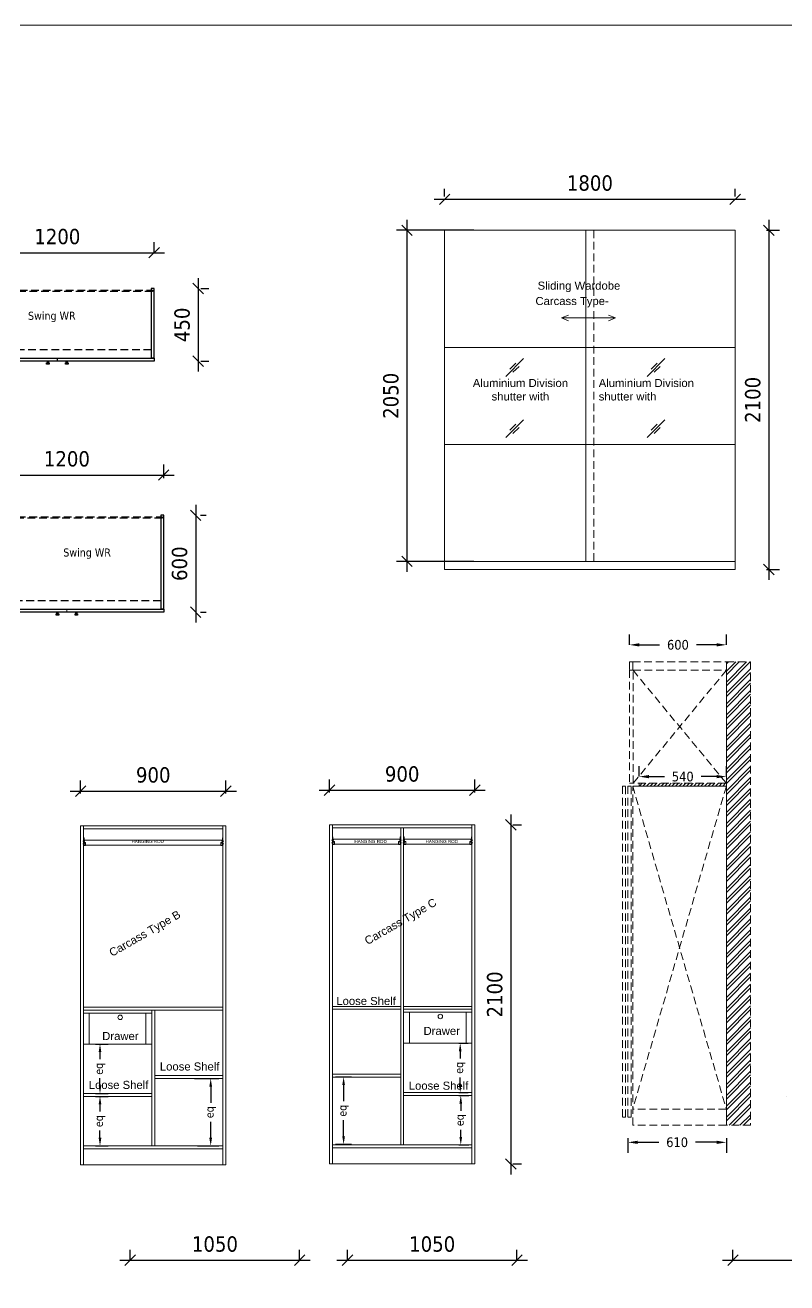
# Model space of a CAD drawing. Header units: millimetres. Extents: x 4065046 to 4134868, y -1476535 to -1460275.
# Drawn here: x 4093184 to 4097904, y -1468063 to -1460275 of the extents above; entities that cross this region are included whole.
import ezdxf

# ---------------------------------------------------------------- set-up
doc = ezdxf.new("R2010")
doc.units = ezdxf.units.MM
doc.header["$LTSCALE"] = 15
doc.header["$PDMODE"] = 35
doc.linetypes.add('HIDDEN', pattern=[9.525, 6.35, -3.175])
doc.linetypes.add('HIDDENX2', pattern=[19.05, 12.7, -6.35])
for name, color, linetype, lineweight in [('base line', 7, 'Continuous', 30), ('LS_DR_Elevation', 7, 'Continuous', 35), ('LS_DR_Elivation', 7, 'Continuous', 35), ('Text', 7, 'Continuous', 5)]:
    doc.layers.add(name, color=color, linetype=linetype, lineweight=lineweight)
doc.layers.add('Hanging Rod', color=5, linetype='Continuous')
doc.layers.add('LS_DR_TEXT', color=7, linetype='Continuous')
doc.styles.add('ARIAL', font='arial.ttf', dxfattribs={"height": 50})
doc.styles.add('ROMANS', font='tahoma.ttf')
doc.styles.get("Standard").update_dxf_attribs({"font": 'arial.ttf'})
doc.dimstyles.new('MD50', dxfattribs={"dimscale": 50, "dimtxt": 1.9, "dimasz": 1.3, "dimexe": 1.3, "dimexo": 2.38, "dimgap": 1, "dimtad": 1, "dimdec": 0, "dimzin": 3, "dimdsep": 46, "dimtxsty": 'ROMANS', "dimblk": 'OBLIQUE', "dimcen": -1.9, "dimdle": 1.3, "dimclrd": 150, "dimclre": 150, "dimclrt": 256, "dimadec": 0, "dimazin": 0, "dimtfac": 1, "dimtdec": 0, "dimtix": 1, "dimtmove": 2, "dimatfit": 3, "dimfxl": 1, "dimtolj": 1, "dimtzin": 3, "dimarcsym": 0})

# ---------------------------------------------------------------- blocks, each defined once
blk = doc.blocks.new('*D200')
at = {"color": 8, "ltscale": 0.25, "transparency": 16777216}
for p, q in [((4095206.1, -1466788.8), (4095107.8, -1466788.8)), ((4095206.1, -1467205.8), (4095107.8, -1467205.8))]:
    blk.add_line(p, q, dxfattribs=at)
at = {"color": 152, "ltscale": 0.25, "transparency": 16777216}
for p, q in [((4095157.8, -1466838.8), (4095157.8, -1466938.4)), ((4095157.8, -1467155.8), (4095157.8, -1467056.1))]:
    blk.add_line(p, q, dxfattribs=at)
for points in [[(4095149.4, -1466838.8), (4095166.1, -1466838.8), (4095157.8, -1466788.8)], [(4095149.4, -1467155.8), (4095166.1, -1467155.8), (4095157.8, -1467205.8)]]:
    blk.add_solid(points, dxfattribs=at)
at = {"layer": 'Defpoints', "color": 0, "ltscale": 0.25, "transparency": 16777216}
for p in [(4095231.1, -1466788.8), (4095157.8, -1467205.8), (4095231.1, -1467205.8)]:
    blk.add_point(p, dxfattribs=at)
at = {"lineweight": 20, "ltscale": 0.25, "transparency": 16777216, "insert": (4095157.8, -1466997.3), "char_height": 50, "attachment_point": 5, "rotation": 90, "style": 'ROMANS'}
blk.add_mtext('\\A1;eq', dxfattribs=at)
blk = doc.blocks.new('*D201')
at = {"color": 8, "ltscale": 0.25, "transparency": 16777216}
for p, q in [((4095870.7, -1466578.5), (4095930.2, -1466578.5)), ((4095870.7, -1466884.7), (4095930.2, -1466884.7))]:
    blk.add_line(p, q, dxfattribs=at)
at = {"color": 152, "ltscale": 0.25, "transparency": 16777216}
for p, q in [((4095880.2, -1466628.5), (4095880.2, -1466672.8)), ((4095880.2, -1466834.7), (4095880.2, -1466790.5))]:
    blk.add_line(p, q, dxfattribs=at)
for points in [[(4095871.9, -1466628.5), (4095888.5, -1466628.5), (4095880.2, -1466578.5)], [(4095871.9, -1466834.7), (4095888.5, -1466834.7), (4095880.2, -1466884.7)]]:
    blk.add_solid(points, dxfattribs=at)
at = {"layer": 'Defpoints', "color": 0, "ltscale": 0.25, "transparency": 16777216}
for p in [(4095845.7, -1466578.5), (4095845.7, -1466884.7), (4095880.2, -1466884.7)]:
    blk.add_point(p, dxfattribs=at)
at = {"lineweight": 20, "ltscale": 0.25, "transparency": 16777216, "insert": (4095880.2, -1466731.6), "char_height": 50, "attachment_point": 5, "rotation": 90, "style": 'ROMANS'}
blk.add_mtext('\\A1;eq', dxfattribs=at)
blk = doc.blocks.new('*D202')
at = {"color": 8, "ltscale": 0.25, "transparency": 16777216}
for p, q in [((4095870.7, -1466902.7), (4095933.7, -1466902.7)), ((4095870.7, -1467209.1), (4095933.7, -1467209.1))]:
    blk.add_line(p, q, dxfattribs=at)
at = {"color": 152, "ltscale": 0.25, "transparency": 16777216}
for p, q in [((4095883.7, -1466952.7), (4095883.7, -1466997.1)), ((4095883.7, -1467159.1), (4095883.7, -1467114.7))]:
    blk.add_line(p, q, dxfattribs=at)
for points in [[(4095875.4, -1466952.7), (4095892, -1466952.7), (4095883.7, -1466902.7)], [(4095875.4, -1467159.1), (4095892, -1467159.1), (4095883.7, -1467209.1)]]:
    blk.add_solid(points, dxfattribs=at)
at = {"layer": 'Defpoints', "color": 0, "ltscale": 0.25, "transparency": 16777216}
for p in [(4095845.7, -1466902.7), (4095845.7, -1467209.1), (4095883.7, -1467209.1)]:
    blk.add_point(p, dxfattribs=at)
at = {"lineweight": 20, "ltscale": 0.25, "transparency": 16777216, "insert": (4095883.7, -1467055.9), "char_height": 50, "attachment_point": 5, "rotation": 90, "style": 'ROMANS'}
blk.add_mtext('\\A1;eq', dxfattribs=at)
blk = doc.blocks.new('_Oblique')
at = {"color": 0, "linetype": 'ByBlock', "lineweight": -2}
blk.add_line((-0.5, -0.5), (0.5, 0.5), dxfattribs=at)
blk = doc.blocks.new('*D242')
at = {"color": 150, "lineweight": -2, "ltscale": 0.25, "transparency": 16777216}
for p, q in [((4093835.4, -1467926), (4093835.4, -1467857.9)), ((4094885.4, -1467926), (4094885.4, -1467857.9)), ((4093770.4, -1467922.9), (4094950.4, -1467922.9))]:
    blk.add_line(p, q, dxfattribs=at)
at = {"layer": 'Defpoints', "color": 0, "ltscale": 0.25, "transparency": 16777216}
for p in [(4094885.4, -1467922.9), (4093835.4, -1468045), (4094885.4, -1468045)]:
    blk.add_point(p, dxfattribs=at)
at = {"color": 150, "lineweight": -2, "ltscale": 0.25, "transparency": 16777216, "xscale": 65, "yscale": 65, "zscale": 65, "rotation": 180}
blk.add_blockref('_Oblique', (4093835.4, -1467922.9), dxfattribs=at)
at = {"color": 150, "lineweight": -2, "ltscale": 0.25, "transparency": 16777216, "xscale": 65, "yscale": 65, "zscale": 65}
blk.add_blockref('_Oblique', (4094885.4, -1467922.9), dxfattribs=at)
at = {"lineweight": 20, "ltscale": 0.25, "transparency": 16777216, "insert": (4094360.4, -1467823.5), "char_height": 95, "attachment_point": 5, "style": 'ROMANS'}
blk.add_mtext('\\A1;1050', dxfattribs=at)
blk = doc.blocks.new('*D243')
at = {"color": 150, "lineweight": -2, "ltscale": 0.25, "transparency": 16777216}
for p, q in [((4097569.9, -1467926), (4097569.9, -1467857.9)), ((4098619.9, -1467926), (4098619.9, -1467857.9)), ((4097504.9, -1467922.9), (4098684.9, -1467922.9))]:
    blk.add_line(p, q, dxfattribs=at)
at = {"layer": 'Defpoints', "color": 0, "ltscale": 0.25, "transparency": 16777216}
for p in [(4098619.9, -1467922.9), (4097569.9, -1468045), (4098619.9, -1468045)]:
    blk.add_point(p, dxfattribs=at)
at = {"color": 150, "lineweight": -2, "ltscale": 0.25, "transparency": 16777216, "xscale": 65, "yscale": 65, "zscale": 65, "rotation": 180}
blk.add_blockref('_Oblique', (4097569.9, -1467922.9), dxfattribs=at)
at = {"color": 150, "lineweight": -2, "ltscale": 0.25, "transparency": 16777216, "xscale": 65, "yscale": 65, "zscale": 65}
blk.add_blockref('_Oblique', (4098619.9, -1467922.9), dxfattribs=at)
at = {"lineweight": 20, "ltscale": 0.25, "transparency": 16777216, "insert": (4098094.9, -1467823.5), "char_height": 95, "attachment_point": 5, "style": 'ROMANS'}
blk.add_mtext('\\A1;1050', dxfattribs=at)
blk = doc.blocks.new('*D245')
at = {"color": 150, "lineweight": -2, "ltscale": 0.25, "transparency": 16777216}
for p, q in [((4095181.6, -1467926), (4095181.6, -1467857.9)), ((4096231.6, -1467926), (4096231.6, -1467857.9)), ((4095116.6, -1467922.9), (4096296.6, -1467922.9))]:
    blk.add_line(p, q, dxfattribs=at)
at = {"layer": 'Defpoints', "color": 0, "ltscale": 0.25, "transparency": 16777216}
for p in [(4096231.6, -1467922.9), (4095181.6, -1468045), (4096231.6, -1468045)]:
    blk.add_point(p, dxfattribs=at)
at = {"color": 150, "lineweight": -2, "ltscale": 0.25, "transparency": 16777216, "xscale": 65, "yscale": 65, "zscale": 65, "rotation": 180}
blk.add_blockref('_Oblique', (4095181.6, -1467922.9), dxfattribs=at)
at = {"color": 150, "lineweight": -2, "ltscale": 0.25, "transparency": 16777216, "xscale": 65, "yscale": 65, "zscale": 65}
blk.add_blockref('_Oblique', (4096231.6, -1467922.9), dxfattribs=at)
at = {"lineweight": 20, "ltscale": 0.25, "transparency": 16777216, "insert": (4095706.6, -1467823.5), "char_height": 95, "attachment_point": 5, "style": 'ROMANS'}
blk.add_mtext('\\A1;1050', dxfattribs=at)
blk = doc.blocks.new('*D247')
at = {"color": 150, "lineweight": -2, "ltscale": 0.25, "transparency": 16777216}
for p, q in [((4095005.6, -1465012), (4096035.6, -1465012)), ((4095070.6, -1465027.5), (4095070.6, -1464947)), ((4095970.6, -1465027.5), (4095970.6, -1464947))]:
    blk.add_line(p, q, dxfattribs=at)
at = {"layer": 'Defpoints', "color": 0, "ltscale": 0.25, "transparency": 16777216}
for p in [(4095970.6, -1465012), (4095070.6, -1465146.5), (4095970.6, -1465146.5)]:
    blk.add_point(p, dxfattribs=at)
at = {"color": 150, "lineweight": -2, "ltscale": 0.25, "transparency": 16777216, "xscale": 65, "yscale": 65, "zscale": 65, "rotation": 180}
blk.add_blockref('_Oblique', (4095070.6, -1465012), dxfattribs=at)
at = {"color": 150, "lineweight": -2, "ltscale": 0.25, "transparency": 16777216, "xscale": 65, "yscale": 65, "zscale": 65}
blk.add_blockref('_Oblique', (4095970.6, -1465012), dxfattribs=at)
at = {"lineweight": 20, "ltscale": 0.25, "transparency": 16777216, "insert": (4095520.6, -1464912.5), "char_height": 95, "attachment_point": 5, "style": 'ROMANS'}
blk.add_mtext('\\A1;900', dxfattribs=at)
blk = doc.blocks.new('*D250')
at = {"color": 150, "lineweight": -2, "ltscale": 0.25, "transparency": 16777216}
for p, q in [((4096194, -1465162.1), (4096194, -1467392.1)), ((4096205.7, -1465227.1), (4096259, -1465227.1)), ((4096205.7, -1467327.1), (4096259, -1467327.1))]:
    blk.add_line(p, q, dxfattribs=at)
at = {"layer": 'Defpoints', "color": 0, "ltscale": 0.25, "transparency": 16777216}
for p in [(4096086.7, -1465227.1), (4096086.7, -1467327.1), (4096194, -1467327.1)]:
    blk.add_point(p, dxfattribs=at)
at = {"color": 150, "lineweight": -2, "ltscale": 0.25, "transparency": 16777216, "xscale": 65, "yscale": 65, "zscale": 65}
for p, rotation in [((4096194, -1465227.1), 90), ((4096194, -1467327.1), 270)]:
    blk.add_blockref('_Oblique', p, dxfattribs=dict(at, rotation=rotation))
at = {"lineweight": 20, "ltscale": 0.25, "transparency": 16777216, "insert": (4096094.5, -1466277.1), "char_height": 95, "attachment_point": 5, "rotation": 90, "style": 'ROMANS'}
blk.add_mtext('\\A1;2100', dxfattribs=at)
blk = doc.blocks.new('*D227')
at = {"color": 8, "ltscale": 0.25, "transparency": 16777216}
for p, q in [((4093621.1, -1466584.4), (4093698.3, -1466584.4)), ((4093621.1, -1466890.6), (4093698.3, -1466890.6))]:
    blk.add_line(p, q, dxfattribs=at)
at = {"color": 152, "ltscale": 0.25, "transparency": 16777216}
for p, q in [((4093648.3, -1466634.4), (4093648.3, -1466678.7)), ((4093648.3, -1466840.6), (4093648.3, -1466796.4))]:
    blk.add_line(p, q, dxfattribs=at)
for points in [[(4093640, -1466634.4), (4093656.7, -1466634.4), (4093648.3, -1466584.4)], [(4093640, -1466840.6), (4093656.7, -1466840.6), (4093648.3, -1466890.6)]]:
    blk.add_solid(points, dxfattribs=at)
at = {"layer": 'Defpoints', "color": 0, "ltscale": 0.25, "transparency": 16777216}
for p in [(4093596.1, -1466584.4), (4093596.1, -1466890.6), (4093648.3, -1466890.6)]:
    blk.add_point(p, dxfattribs=at)
at = {"lineweight": 20, "ltscale": 0.25, "transparency": 16777216, "insert": (4093648.3, -1466737.5), "char_height": 50, "attachment_point": 5, "rotation": 90, "style": 'ROMANS'}
blk.add_mtext('\\A1;eq', dxfattribs=at)
blk = doc.blocks.new('*D228')
at = {"color": 8, "ltscale": 0.25, "transparency": 16777216}
for p, q in [((4093621.1, -1466908.6), (4093698.3, -1466908.6)), ((4093621.1, -1467215), (4093698.3, -1467215))]:
    blk.add_line(p, q, dxfattribs=at)
at = {"color": 152, "ltscale": 0.25, "transparency": 16777216}
for p, q in [((4093648.3, -1466958.6), (4093648.3, -1467003)), ((4093648.3, -1467165), (4093648.3, -1467120.6))]:
    blk.add_line(p, q, dxfattribs=at)
for points in [[(4093640, -1466958.6), (4093656.7, -1466958.6), (4093648.3, -1466908.6)], [(4093640, -1467165), (4093656.7, -1467165), (4093648.3, -1467215)]]:
    blk.add_solid(points, dxfattribs=at)
at = {"layer": 'Defpoints', "color": 0, "ltscale": 0.25, "transparency": 16777216}
for p in [(4093596.1, -1466908.6), (4093596.1, -1467215), (4093648.3, -1467215)]:
    blk.add_point(p, dxfattribs=at)
at = {"lineweight": 20, "ltscale": 0.25, "transparency": 16777216, "insert": (4093648.3, -1467061.8), "char_height": 50, "attachment_point": 5, "rotation": 90, "style": 'ROMANS'}
blk.add_mtext('\\A1;eq', dxfattribs=at)
blk = doc.blocks.new('*D229')
at = {"color": 8, "ltscale": 0.25, "transparency": 16777216}
for p, q in [((4094234.1, -1466797.9), (4094384.1, -1466797.9)), ((4094252.4, -1467215), (4094384.1, -1467215))]:
    blk.add_line(p, q, dxfattribs=at)
at = {"color": 152, "ltscale": 0.25, "transparency": 16777216}
for p, q in [((4094334.1, -1466847.9), (4094334.1, -1466947.6)), ((4094334.1, -1467165), (4094334.1, -1467065.3))]:
    blk.add_line(p, q, dxfattribs=at)
for points in [[(4094325.7, -1466847.9), (4094342.4, -1466847.9), (4094334.1, -1466797.9)], [(4094325.7, -1467165), (4094342.4, -1467165), (4094334.1, -1467215)]]:
    blk.add_solid(points, dxfattribs=at)
at = {"layer": 'Defpoints', "color": 0, "ltscale": 0.25, "transparency": 16777216}
for p in [(4094059.7, -1466797.9), (4094227.4, -1467215), (4094334.1, -1467215)]:
    blk.add_point(p, dxfattribs=at)
at = {"lineweight": 20, "ltscale": 0.25, "transparency": 16777216, "insert": (4094334.1, -1467006.5), "char_height": 50, "attachment_point": 5, "rotation": 90, "style": 'ROMANS'}
blk.add_mtext('\\A1;eq', dxfattribs=at)
blk = doc.blocks.new('*D230')
at = {"color": 150, "lineweight": -2, "ltscale": 0.25, "transparency": 16777216}
for p, q in [((4093463.2, -1465017.9), (4094493.2, -1465017.9)), ((4093528.2, -1465033.4), (4093528.2, -1464952.9)), ((4094428.2, -1465033.4), (4094428.2, -1464952.9))]:
    blk.add_line(p, q, dxfattribs=at)
at = {"layer": 'Defpoints', "color": 0, "ltscale": 0.25, "transparency": 16777216}
for p in [(4094428.2, -1465017.9), (4093528.2, -1465152.4), (4094428.2, -1465152.4)]:
    blk.add_point(p, dxfattribs=at)
at = {"color": 150, "lineweight": -2, "ltscale": 0.25, "transparency": 16777216, "xscale": 65, "yscale": 65, "zscale": 65, "rotation": 180}
blk.add_blockref('_Oblique', (4093528.2, -1465017.9), dxfattribs=at)
at = {"color": 150, "lineweight": -2, "ltscale": 0.25, "transparency": 16777216, "xscale": 65, "yscale": 65, "zscale": 65}
blk.add_blockref('_Oblique', (4094428.2, -1465017.9), dxfattribs=at)
at = {"lineweight": 20, "ltscale": 0.25, "transparency": 16777216, "insert": (4093978.2, -1464918.4), "char_height": 95, "attachment_point": 5, "style": 'ROMANS'}
blk.add_mtext('\\A1;900', dxfattribs=at)
blk = doc.blocks.new('368')
at = {"linetype": 'ByBlock', "lineweight": -2}
for p, q in [((-203111.1, -230558.5), (-203111.1, -230540.5)), ((-203110.1, -230540.5), (-203110.1, -230558.5))]:
    blk.add_line(p, q, dxfattribs=at)
for points in [[(-203692.6, -229976.5), (-203692.6, -230538.5), (-203710.6, -230538.5), (-203710.6, -229958.5), (-203692.6, -229958.5), (-203692.6, -229968.5)], [(-202528.6, -229976.5), (-202528.6, -230538.5), (-202510.6, -230538.5), (-202510.6, -229958.5), (-202528.6, -229958.5), (-202528.6, -229968.5)], [(-203111.1, -230558.5), (-203710.6, -230558.5), (-203710.6, -230540.5), (-203111.1, -230540.5)], [(-203110.1, -230540.5), (-202510.6, -230540.5), (-202510.6, -230558.5), (-203110.1, -230558.5)]]:
    blk.add_lwpolyline(points)
at = {"color": 0, "linetype": 'HIDDENX2', "ltscale": 0.25}
blk.add_lwpolyline([(-203700.6, -229968.5), (-202520.6, -229968.5), (-202520.6, -229976.5), (-203700.6, -229976.5)], close=True, dxfattribs=at)
blk.add_lwpolyline([(-202528.6, -229976.5), (-202528.6, -230488.5), (-203692.6, -230488.5), (-203692.6, -229976.5)], dxfattribs=at)
for points in [[(-203177.3, -230568.5), (-203161.1, -230568.5), (-203161.1, -230577.6), (-203177.3, -230577.6)], [(-203172.5, -230558.5), (-203165.9, -230558.5), (-203165.9, -230568.5), (-203172.5, -230568.5)], [(-203060.1, -230568.5), (-203043.9, -230568.5), (-203043.9, -230577.6), (-203060.1, -230577.6)], [(-203055.3, -230558.5), (-203048.7, -230558.5), (-203048.7, -230568.5), (-203055.3, -230568.5)]]:
    blk.add_lwpolyline(points, close=True)
blk = doc.blocks.new('348')
at = {"linetype": 'ByBlock', "lineweight": -2}
for p, q in [((-248046.3, -230558.5), (-248046.3, -230540.5)), ((-248045.3, -230540.5), (-248045.3, -230558.5))]:
    blk.add_line(p, q, dxfattribs=at)
for points in [[(-248627.8, -230126.5), (-248627.8, -230538.5), (-248645.8, -230538.5), (-248645.8, -230108.5), (-248627.8, -230108.5), (-248627.8, -230118.5)], [(-247463.8, -230126.5), (-247463.8, -230538.5), (-247445.8, -230538.5), (-247445.8, -230108.5), (-247463.8, -230108.5), (-247463.8, -230118.5)], [(-248046.3, -230558.5), (-248645.8, -230558.5), (-248645.8, -230540.5), (-248046.3, -230540.5)], [(-248045.3, -230540.5), (-247445.8, -230540.5), (-247445.8, -230558.5), (-248045.3, -230558.5)]]:
    blk.add_lwpolyline(points)
at = {"color": 0, "linetype": 'HIDDENX2', "ltscale": 0.25}
blk.add_lwpolyline([(-248635.8, -230118.5), (-247455.8, -230118.5), (-247455.8, -230126.5), (-248635.8, -230126.5)], close=True, dxfattribs=at)
blk.add_lwpolyline([(-247463.8, -230126.5), (-247463.8, -230488.5), (-248627.8, -230488.5), (-248627.8, -230126.5)], dxfattribs=at)
for points in [[(-248112.5, -230568.5), (-248096.3, -230568.5), (-248096.3, -230577.6), (-248112.5, -230577.6)], [(-248107.7, -230558.5), (-248101.1, -230558.5), (-248101.1, -230568.5), (-248107.7, -230568.5)], [(-247995.3, -230568.5), (-247979.1, -230568.5), (-247979.1, -230577.6), (-247995.3, -230577.6)], [(-247990.5, -230558.5), (-247983.9, -230558.5), (-247983.9, -230568.5), (-247990.5, -230568.5)]]:
    blk.add_lwpolyline(points, close=True)
blk = doc.blocks.new('*D262')
at = {"color": 150, "lineweight": -2, "ltscale": 0.25, "transparency": 16777216}
for p, q in [((4094257, -1461840.4), (4094257, -1462420.4)), ((4094272.3, -1461905.4), (4094322, -1461905.4)), ((4094272.3, -1462355.4), (4094322, -1462355.4))]:
    blk.add_line(p, q, dxfattribs=at)
at = {"layer": 'Defpoints', "color": 0, "ltscale": 0.25, "transparency": 16777216}
for p in [(4094153.3, -1461905.4), (4094153.3, -1462355.4), (4094257, -1462355.4)]:
    blk.add_point(p, dxfattribs=at)
at = {"color": 150, "lineweight": -2, "ltscale": 0.25, "transparency": 16777216, "xscale": 65, "yscale": 65, "zscale": 65}
for p, rotation in [((4094257, -1461905.4), 90), ((4094257, -1462355.4), 270)]:
    blk.add_blockref('_Oblique', p, dxfattribs=dict(at, rotation=rotation))
at = {"lineweight": 20, "ltscale": 0.25, "transparency": 16777216, "insert": (4094157.5, -1462130.4), "char_height": 95, "attachment_point": 5, "rotation": 90, "style": 'ROMANS'}
blk.add_mtext('\\A1;450', dxfattribs=at)
blk = doc.blocks.new('*D271')
at = {"color": 150, "lineweight": -2, "ltscale": 0.25, "transparency": 16777216}
for p, q in [((4092783.9, -1461683.3), (4092783.9, -1461618.9)), ((4093983.9, -1461683.3), (4093983.9, -1461618.9)), ((4092718.9, -1461683.9), (4094048.9, -1461683.9))]:
    blk.add_line(p, q, dxfattribs=at)
at = {"layer": 'Defpoints', "color": 0, "ltscale": 0.25, "transparency": 16777216}
for p in [(4093983.9, -1461683.9), (4092783.9, -1461802.3), (4093983.9, -1461802.3)]:
    blk.add_point(p, dxfattribs=at)
at = {"color": 150, "lineweight": -2, "ltscale": 0.25, "transparency": 16777216, "xscale": 65, "yscale": 65, "zscale": 65, "rotation": 180}
blk.add_blockref('_Oblique', (4092783.9, -1461683.9), dxfattribs=at)
at = {"color": 150, "lineweight": -2, "ltscale": 0.25, "transparency": 16777216, "xscale": 65, "yscale": 65, "zscale": 65}
blk.add_blockref('_Oblique', (4093983.9, -1461683.9), dxfattribs=at)
at = {"lineweight": 20, "ltscale": 0.25, "transparency": 16777216, "insert": (4093383.9, -1461584.4), "char_height": 95, "attachment_point": 5, "style": 'ROMANS'}
blk.add_mtext('\\A1;1200', dxfattribs=at)
blk = doc.blocks.new('*D273')
at = {"color": 150, "lineweight": -2, "ltscale": 0.25, "transparency": 16777216}
for p, q in [((4094241.1, -1463244.6), (4094241.1, -1463974.6)), ((4094271.8, -1463309.6), (4094306.1, -1463309.6)), ((4094271.8, -1463909.6), (4094306.1, -1463909.6))]:
    blk.add_line(p, q, dxfattribs=at)
at = {"layer": 'Defpoints', "color": 0, "ltscale": 0.25, "transparency": 16777216}
for p in [(4094152.8, -1463309.6), (4094152.8, -1463909.6), (4094241.1, -1463909.6)]:
    blk.add_point(p, dxfattribs=at)
at = {"color": 150, "lineweight": -2, "ltscale": 0.25, "transparency": 16777216, "xscale": 65, "yscale": 65, "zscale": 65}
for p, rotation in [((4094241.1, -1463309.6), 90), ((4094241.1, -1463909.6), 270)]:
    blk.add_blockref('_Oblique', p, dxfattribs=dict(at, rotation=rotation))
at = {"lineweight": 20, "ltscale": 0.25, "transparency": 16777216, "insert": (4094141.6, -1463609.6), "char_height": 95, "attachment_point": 5, "rotation": 90, "style": 'ROMANS'}
blk.add_mtext('\\A1;600', dxfattribs=at)
blk = doc.blocks.new('*D281')
at = {"color": 150, "lineweight": -2, "ltscale": 0.25, "transparency": 16777216}
for p, q in [((4092778.2, -1463060.5), (4094108.2, -1463060.5)), ((4092843.2, -1463079.7), (4092843.2, -1462995.5)), ((4094043.2, -1463079.7), (4094043.2, -1462995.5))]:
    blk.add_line(p, q, dxfattribs=at)
at = {"layer": 'Defpoints', "color": 0, "ltscale": 0.25, "transparency": 16777216}
for p in [(4094043.2, -1463060.5), (4092843.2, -1463198.7), (4094043.2, -1463198.7)]:
    blk.add_point(p, dxfattribs=at)
at = {"color": 150, "lineweight": -2, "ltscale": 0.25, "transparency": 16777216, "xscale": 65, "yscale": 65, "zscale": 65, "rotation": 180}
blk.add_blockref('_Oblique', (4092843.2, -1463060.5), dxfattribs=at)
at = {"color": 150, "lineweight": -2, "ltscale": 0.25, "transparency": 16777216, "xscale": 65, "yscale": 65, "zscale": 65}
blk.add_blockref('_Oblique', (4094043.2, -1463060.5), dxfattribs=at)
at = {"lineweight": 20, "ltscale": 0.25, "transparency": 16777216, "insert": (4093443.2, -1462961), "char_height": 95, "attachment_point": 5, "style": 'ROMANS'}
blk.add_mtext('\\A1;1200', dxfattribs=at)
blk = doc.blocks.new('*D311')
at = {"color": 150, "lineweight": -2, "ltscale": 0.25, "transparency": 16777216}
for p, q in [((4095718.7, -1461352.8), (4097648.7, -1461352.8)), ((4095783.7, -1461335.6), (4095783.7, -1461287.8)), ((4097583.7, -1461335.6), (4097583.7, -1461287.8))]:
    blk.add_line(p, q, dxfattribs=at)
at = {"layer": 'Defpoints', "color": 0, "ltscale": 0.25, "transparency": 16777216}
for p in [(4097583.7, -1461352.8), (4095783.7, -1461454.6), (4097583.7, -1461454.6)]:
    blk.add_point(p, dxfattribs=at)
at = {"color": 150, "lineweight": -2, "ltscale": 0.25, "transparency": 16777216, "xscale": 65, "yscale": 65, "zscale": 65, "rotation": 180}
blk.add_blockref('_Oblique', (4095783.7, -1461352.8), dxfattribs=at)
at = {"color": 150, "lineweight": -2, "ltscale": 0.25, "transparency": 16777216, "xscale": 65, "yscale": 65, "zscale": 65}
blk.add_blockref('_Oblique', (4097583.7, -1461352.8), dxfattribs=at)
at = {"lineweight": 20, "ltscale": 0.25, "transparency": 16777216, "insert": (4096683.7, -1461253.1), "char_height": 95, "attachment_point": 5, "style": 'ROMANS'}
blk.add_mtext('\\A1;1800', dxfattribs=at)
blk = doc.blocks.new('*D312')
at = {"color": 150, "lineweight": -2, "ltscale": 0.25, "transparency": 16777216}
for p, q in [((4097792.8, -1461480.1), (4097792.8, -1463710.1)), ((4097777.1, -1461545.1), (4097857.8, -1461545.1)), ((4097777.1, -1463645.1), (4097857.8, -1463645.1))]:
    blk.add_line(p, q, dxfattribs=at)
at = {"layer": 'Defpoints', "color": 0, "ltscale": 0.25, "transparency": 16777216}
for p in [(4097658.1, -1461545.1), (4097658.1, -1463645.1), (4097792.8, -1463645.1)]:
    blk.add_point(p, dxfattribs=at)
at = {"color": 150, "lineweight": -2, "ltscale": 0.25, "transparency": 16777216, "xscale": 65, "yscale": 65, "zscale": 65}
for p, rotation in [((4097792.8, -1461545.1), 90), ((4097792.8, -1463645.1), 270)]:
    blk.add_blockref('_Oblique', p, dxfattribs=dict(at, rotation=rotation))
at = {"lineweight": 20, "ltscale": 0.25, "transparency": 16777216, "insert": (4097693.3, -1462595.1), "char_height": 95, "attachment_point": 5, "rotation": 90, "style": 'ROMANS'}
blk.add_mtext('\\A1;2100', dxfattribs=at)
blk = doc.blocks.new('*D315')
at = {"color": 150, "lineweight": -2, "ltscale": 0.25, "transparency": 16777216}
for p, q in [((4095550.4, -1461480.1), (4095550.4, -1463660.1)), ((4095963.6, -1461545.1), (4095485.4, -1461545.1)), ((4095963.6, -1463595.1), (4095485.4, -1463595.1))]:
    blk.add_line(p, q, dxfattribs=at)
at = {"layer": 'Defpoints', "color": 0, "ltscale": 0.25, "transparency": 16777216}
for p in [(4096082.6, -1461545.1), (4095550.4, -1463595.1), (4096082.6, -1463595.1)]:
    blk.add_point(p, dxfattribs=at)
at = {"color": 150, "lineweight": -2, "ltscale": 0.25, "transparency": 16777216, "xscale": 65, "yscale": 65, "zscale": 65}
for p, rotation in [((4095550.4, -1461545.1), 90), ((4095550.4, -1463595.1), 270)]:
    blk.add_blockref('_Oblique', p, dxfattribs=dict(at, rotation=rotation))
at = {"lineweight": 20, "ltscale": 0.25, "transparency": 16777216, "insert": (4095450.9, -1462570.1), "char_height": 95, "attachment_point": 5, "rotation": 90, "style": 'ROMANS'}
blk.add_mtext('\\A1;2050', dxfattribs=at)
blk = doc.blocks.new('*D304')
at = {"color": 8, "ltscale": 0.25, "transparency": 16777216}
for p, q in [((4096919.2, -1467167.9), (4096919.2, -1467257.9)), ((4097529.2, -1467167.9), (4097529.2, -1467257.9))]:
    blk.add_line(p, q, dxfattribs=at)
at = {"color": 152, "ltscale": 0.25, "transparency": 16777216}
for p, q in [((4096979.2, -1467192.9), (4097110, -1467192.9)), ((4097469.2, -1467192.9), (4097338.4, -1467192.9))]:
    blk.add_line(p, q, dxfattribs=at)
at = {"color": 152, "linetype": 'ByBlock', "ltscale": 0.25, "transparency": 16777216}
for points in [[(4096979.2, -1467182.9), (4096979.2, -1467202.9), (4096919.2, -1467192.9)], [(4097469.2, -1467182.9), (4097469.2, -1467202.9), (4097529.2, -1467192.9)]]:
    blk.add_solid(points, dxfattribs=at)
at = {"layer": 'Defpoints', "color": 0, "linetype": 'ByBlock', "ltscale": 0.25, "transparency": 16777216}
for p in [(4096919.2, -1467037.6), (4097529.2, -1466987.6), (4097529.2, -1467192.9)]:
    blk.add_point(p, dxfattribs=at)
at = {"linetype": 'ByBlock', "lineweight": 20, "ltscale": 0.25, "transparency": 16777216, "insert": (4097224.2, -1467192.9), "char_height": 60, "attachment_point": 5, "style": 'ROMANS'}
blk.add_mtext('\\A1;610', dxfattribs=at)
blk = doc.blocks.new('*D305')
at = {"color": 8, "ltscale": 0.25, "transparency": 16777216}
for p, q in [((4096929.2, -1464112.2), (4096929.2, -1464047.2)), ((4097529.2, -1464112.2), (4097529.2, -1464047.2))]:
    blk.add_line(p, q, dxfattribs=at)
at = {"color": 152, "ltscale": 0.25, "transparency": 16777216}
for p, q in [((4096989.2, -1464112.2), (4097115, -1464112.2)), ((4097469.2, -1464112.2), (4097343.4, -1464112.2))]:
    blk.add_line(p, q, dxfattribs=at)
at = {"color": 152, "linetype": 'ByBlock', "ltscale": 0.25, "transparency": 16777216}
for points in [[(4096989.2, -1464102.2), (4096989.2, -1464122.2), (4096929.2, -1464112.2)], [(4097469.2, -1464102.2), (4097469.2, -1464122.2), (4097529.2, -1464112.2)]]:
    blk.add_solid(points, dxfattribs=at)
at = {"layer": 'Defpoints', "color": 0, "linetype": 'ByBlock', "ltscale": 0.25, "transparency": 16777216}
for p in [(4097529.2, -1464112.2), (4096929.2, -1464217.6), (4097529.2, -1464217.6)]:
    blk.add_point(p, dxfattribs=at)
at = {"linetype": 'ByBlock', "lineweight": 20, "ltscale": 0.25, "transparency": 16777216, "insert": (4097229.2, -1464112.2), "char_height": 60, "attachment_point": 5, "style": 'ROMANS'}
blk.add_mtext('\\A1;600', dxfattribs=at)
blk = doc.blocks.new('*D308')
at = {"color": 8, "ltscale": 0.25, "transparency": 16777216}
for p, q in [((4096989.2, -1464928.2), (4096989.2, -1464863.2)), ((4097529.2, -1464928.2), (4097529.2, -1464863.2))]:
    blk.add_line(p, q, dxfattribs=at)
at = {"color": 152, "ltscale": 0.25, "transparency": 16777216}
for p, q in [((4097049.2, -1464928.2), (4097145.8, -1464928.2)), ((4097469.2, -1464928.2), (4097372.6, -1464928.2))]:
    blk.add_line(p, q, dxfattribs=at)
at = {"color": 152, "linetype": 'ByBlock', "ltscale": 0.25, "transparency": 16777216}
for points in [[(4097049.2, -1464918.2), (4097049.2, -1464938.2), (4096989.2, -1464928.2)], [(4097469.2, -1464918.2), (4097469.2, -1464938.2), (4097529.2, -1464928.2)]]:
    blk.add_solid(points, dxfattribs=at)
at = {"layer": 'Defpoints', "color": 0, "linetype": 'ByBlock', "ltscale": 0.25, "transparency": 16777216}
for p in [(4096989.2, -1464928.2), (4096989.2, -1464987.6), (4097529.2, -1464987.6)]:
    blk.add_point(p, dxfattribs=at)
at = {"linetype": 'ByBlock', "lineweight": 20, "ltscale": 0.25, "transparency": 16777216, "insert": (4097259.2, -1464928.2), "char_height": 60, "attachment_point": 5, "style": 'ROMANS'}
blk.add_mtext('\\A1;540', dxfattribs=at)

msp = doc.modelspace()

# ---------------------------------------------------------------- hatches: boundary and pattern name
at = {"linetype": 'HIDDENX2', "lineweight": 20, "ltscale": 0.25}
h = msp.add_hatch(dxfattribs=at)
h.set_pattern_fill('ANSI32', color=251, scale=5)
h.set_pattern_definition([(45, (368532.15, -1233181.72), (-33.67596045, 33.67596045), []), (45, (368554.6, -1233181.72), (-33.67596045, 33.67596045), [])])
h.paths.add_polyline_path([(4097679.2, -1464217.6), (4097529.2, -1464217.6), (4097529.2, -1467087.6), (4097679.2, -1467087.6)])
h = msp.add_hatch(dxfattribs=at)
h.set_pattern_fill('ANSI31', color=251, scale=5)
h.set_pattern_definition([(45, (348589.52, -1233181.72), (-11.22532015, 11.22532015), [])])
h.paths.add_polyline_path([(4097529.2, -1464969.6), (4096989.2, -1464969.6), (4096989.2, -1464987.6), (4097529.2, -1464987.6)])

# ---------------------------------------------------------------- linework, layer by layer
at = {"color": 0, "lineweight": 20, "ltscale": 0.25}
for p, q in [((4095783.7, -1461545.1), (4096708.7, -1461545.1)), ((4095783.7, -1463595.1), (4095783.7, -1461545.1)), ((4096506.9, -1462087.6), (4096551.7, -1462069.8)), ((4096506.9, -1462087.6), (4096842.9, -1462087.6)), ((4096506.9, -1462087.6), (4096551.7, -1462105.4)), ((4096842.9, -1462087.6), (4096798.1, -1462069.8)), ((4096842.9, -1462087.6), (4096798.1, -1462105.4)), ((4095783.7, -1462269.9), (4096708.7, -1462269.9)), ((4096708.7, -1462269.9), (4097583.7, -1462269.9)), ((4095783.7, -1462870.5), (4096708.7, -1462870.5)), ((4096708.7, -1462870.5), (4097583.7, -1462870.5)), ((4096708.7, -1463595.1), (4095783.7, -1463595.1))]:
    msp.add_line(p, q, dxfattribs=at)
at = {"color": 0, "linetype": 'HIDDENX2', "lineweight": 20, "ltscale": 0.25}
msp.add_line((4096708.7, -1461545.1), (4096708.7, -1463595.1), dxfattribs=at)
at = {"color": 5, "lineweight": 20, "ltscale": 0.25}
for p, q in [((4096272.7, -1462339.9), (4096162.6, -1462450.3)), ((4096224.7, -1462367.9), (4096188.4, -1462405.6)), ((4097147.7, -1462339.9), (4097037.6, -1462450.3)), ((4097099.7, -1462367.9), (4097063.4, -1462405.6)), ((4096244.8, -1462388), (4096207.2, -1462424.4)), ((4097119.8, -1462388), (4097082.2, -1462424.4)), ((4096272.7, -1462717.9), (4096162.6, -1462828.3)), ((4096224.7, -1462745.9), (4096188.4, -1462783.6)), ((4097147.7, -1462717.9), (4097037.6, -1462828.3)), ((4097099.7, -1462745.9), (4097063.4, -1462783.6)), ((4096244.8, -1462766), (4096207.2, -1462802.4)), ((4097119.8, -1462766), (4097082.2, -1462802.4))]:
    msp.add_line(p, q, dxfattribs=at)
at = {"color": 251, "linetype": 'HIDDENX2', "lineweight": 20, "ltscale": 0.25}
for p, q in [((4096949.2, -1464217.6), (4097529.2, -1464217.6)), ((4097529.2, -1464217.6), (4097529.2, -1467087.6)), ((4097529.2, -1467087.6), (4097529.2, -1464217.6)), ((4097529.2, -1464269.6), (4096951.2, -1464969.6)), ((4096951.2, -1464269.6), (4097529.2, -1464969.6)), ((4097529.2, -1464987.6), (4096949.2, -1466987.6)), ((4096949.2, -1464987.6), (4097529.2, -1466987.6)), ((4097529.2, -1466987.6), (4096949.2, -1466987.6)), ((4097529.2, -1467087.6), (4097529.2, -1466987.6))]:
    msp.add_line(p, q, dxfattribs=at)
at = {"lineweight": 20}
for p, q in [((4093528.2, -1465233), (4093528.2, -1467333)), ((4093528.2, -1465233), (4093528.2, -1467333)), ((4095070.6, -1465227.1), (4095070.6, -1467327.1)), ((4095070.6, -1465227.1), (4095070.6, -1467327.1)), ((4095070.6, -1465227.1), (4095070.6, -1467327.1)), ((4095970.6, -1467327.1), (4095970.6, -1465227.1)), ((4095970.6, -1467327.1), (4095970.6, -1465227.1)), ((4093554.2, -1465327.5), (4093541.1, -1465327.5)), ((4094402.1, -1465327.5), (4094415.2, -1465327.5)), ((4095096.7, -1465321.6), (4095083.5, -1465321.6)), ((4095503.5, -1465321.6), (4095516.7, -1465321.6)), ((4095537.7, -1465321.6), (4095524.5, -1465321.6)), ((4095944.5, -1465321.6), (4095957.7, -1465321.6)), ((4093554.2, -1465343.5), (4093541.1, -1465343.5)), ((4094402.1, -1465343.5), (4094415.2, -1465343.5)), ((4095096.7, -1465337.6), (4095083.5, -1465337.6)), ((4095503.5, -1465337.6), (4095516.7, -1465337.6)), ((4095537.7, -1465337.6), (4095524.5, -1465337.6)), ((4095944.5, -1465337.6), (4095957.7, -1465337.6)), ((4095970.6, -1467327.1), (4095970.6, -1467227.1)), ((4095970.6, -1467327.1), (4095970.6, -1467227.1)), ((4093528.2, -1467333), (4094428.2, -1467333)), ((4095070.6, -1467327.1), (4095970.6, -1467327.1))]:
    msp.add_line(p, q, dxfattribs=at)
at = {"lineweight": 20, "ltscale": 0.25}
msp.add_lwpolyline([(4065045.8, -1460274.6), (4134868, -1460274.6), (4134868, -1476535.2), (4065045.8, -1476535.2)], close=True, dxfattribs=at)
at = {"color": 0, "lineweight": 20, "ltscale": 0.25}
for points in [[(4095783.7, -1461545.1), (4097583.7, -1461545.1), (4097583.7, -1463595.1), (4095783.7, -1463595.1)], [(4095783.7, -1463595.1), (4097583.7, -1463595.1), (4097583.7, -1463645.1), (4095783.7, -1463645.1)]]:
    msp.add_lwpolyline(points, close=True, dxfattribs=at)
at = {"color": 251, "linetype": 'HIDDENX2', "lineweight": 20, "ltscale": 0.25}
for points in [[(4096929.2, -1464269.6), (4096949.2, -1464269.6), (4096949.2, -1464217.6), (4096929.2, -1464217.6)], [(4097529.2, -1464217.6), (4097679.2, -1464217.6), (4097679.2, -1467087.6), (4097529.2, -1467087.6)], [(4096951.2, -1464269.6), (4096929.2, -1464269.6), (4096929.2, -1464969.6), (4096951.2, -1464969.6)], [(4097529.2, -1464969.6), (4096951.2, -1464969.6), (4096951.2, -1464269.6), (4097529.2, -1464269.6)], [(4096905.2, -1464987.6), (4096885.2, -1464987.6), (4096885.2, -1467037.6), (4096905.2, -1467037.6)], [(4096939.2, -1464987.6), (4096919.2, -1464987.6), (4096919.2, -1467037.6), (4096939.2, -1467037.6)], [(4097529.2, -1467087.6), (4096949.2, -1467087.6), (4096949.2, -1464987.6), (4097529.2, -1464987.6)], [(4097529.2, -1464969.6), (4096989.2, -1464969.6), (4096989.2, -1464987.6), (4097529.2, -1464987.6)]]:
    msp.add_lwpolyline(points, close=True, dxfattribs=at)
at = {"lineweight": 20}
for points in [[(4093546.2, -1465233), (4093528.2, -1465233), (4093528.2, -1467333), (4093546.2, -1467333)], [(4093546.2, -1465233), (4094410.2, -1465233), (4094410.2, -1465251), (4093546.2, -1465251)], [(4094428.2, -1465233), (4094410.2, -1465233), (4094410.2, -1467333), (4094428.2, -1467333)], [(4095088.6, -1465227.1), (4095070.6, -1465227.1), (4095070.6, -1467327.1), (4095088.6, -1467327.1)], [(4095088.6, -1465227.1), (4095952.6, -1465227.1), (4095952.6, -1465245.1), (4095088.6, -1465245.1)], [(4095511.6, -1467209.1), (4095511.6, -1465245.1), (4095529.6, -1465245.1), (4095529.6, -1467209.1)], [(4095952.6, -1465227.1), (4095970.6, -1465227.1), (4095970.6, -1467327.1), (4095952.6, -1467327.1)], [(4093546.2, -1466356.9), (4094410.2, -1466356.9), (4094410.2, -1466374.9), (4093546.2, -1466374.9)], [(4093987.2, -1467215), (4093987.2, -1466374.9), (4093969.2, -1466374.9), (4093969.2, -1467215)], [(4095529.6, -1466351), (4095952.6, -1466351), (4095952.6, -1466369), (4095529.6, -1466369)], [(4095088.6, -1466770.8), (4095511.6, -1466770.8), (4095511.6, -1466788.8), (4095088.6, -1466788.8)], [(4093546.2, -1467215), (4094410.2, -1467215), (4094410.2, -1467233), (4093546.2, -1467233)], [(4095088.6, -1467209.1), (4095952.6, -1467209.1), (4095952.6, -1467227.1), (4095088.6, -1467227.1)]]:
    msp.add_lwpolyline(points, close=True, dxfattribs=at)
at = {"color": 5, "lineweight": 20}
for points in [[(4093549.2, -1465336.1), (4093549.2, -1465321), (4094407.2, -1465321), (4094407.2, -1465336.1)], [(4095091.6, -1465329.2), (4095091.6, -1465315.1), (4095508.6, -1465315.1), (4095508.6, -1465329.2)], [(4095532.6, -1465329.2), (4095532.6, -1465315.1), (4095949.6, -1465315.1), (4095949.6, -1465329.2)], [(4094397.2, -1465352), (4093559.2, -1465352)], [(4095498.6, -1465346.1), (4095101.6, -1465346.1)], [(4095939.6, -1465346.1), (4095542.6, -1465346.1)]]:
    msp.add_lwpolyline(points, dxfattribs=at)
at = {"color": 3, "lineweight": 20, "ltscale": 0.25}
for points in [[(4095088.6, -1466351), (4095511.6, -1466351), (4095511.6, -1466369), (4095088.6, -1466369)], [(4093987.2, -1466779.9), (4094410.2, -1466779.9), (4094410.2, -1466797.9), (4093987.2, -1466797.9)], [(4095529.6, -1466884.7), (4095952.6, -1466884.7), (4095952.6, -1466902.7), (4095529.6, -1466902.7)], [(4093546.2, -1466890.6), (4093969.2, -1466890.6), (4093969.2, -1466908.6), (4093546.2, -1466908.6)]]:
    msp.add_lwpolyline(points, close=True, dxfattribs=at)
at = {"linetype": 'HIDDEN', "lineweight": 20}
for points in [[(4093546.2, -1467333), (4094410.2, -1467333), (4094410.2, -1467233), (4093546.2, -1467233)], [(4095088.6, -1467327.1), (4095952.6, -1467327.1), (4095952.6, -1467227.1), (4095088.6, -1467227.1)]]:
    msp.add_lwpolyline(points, close=True, dxfattribs=at)
at = {"layer": 'base line', "color": 18, "linetype": 'ByBlock', "lineweight": 20, "true_color": 0x000000}
msp.add_line((4097901, -1466910.5), (4097901, -1466910.5), dxfattribs=at)
at = {"layer": 'Hanging Rod', "lineweight": 20}
for p, q in [((4093546.2, -1465354), (4093546.2, -1465306.5)), ((4093546.2, -1465306.5), (4093549.2, -1465306.5)), ((4093549.2, -1465306.5), (4093549.2, -1465326)), ((4093549.2, -1465354), (4093549.2, -1465326)), ((4094410.2, -1465306.5), (4094407.2, -1465306.5)), ((4094407.2, -1465306.5), (4094407.2, -1465326)), ((4094407.2, -1465354), (4094407.2, -1465326)), ((4094410.2, -1465354), (4094410.2, -1465306.5)), ((4095088.6, -1465348.1), (4095088.6, -1465300.6)), ((4095088.6, -1465300.6), (4095091.6, -1465300.6)), ((4095091.6, -1465300.6), (4095091.6, -1465320.1)), ((4095091.6, -1465348.1), (4095091.6, -1465320.1)), ((4095099.6, -1465329.2), (4095091.6, -1465329.2)), ((4095101.6, -1465331.2), (4095101.6, -1465348.1)), ((4095498.6, -1465331.2), (4095498.6, -1465348.1)), ((4095500.6, -1465329.2), (4095508.6, -1465329.2)), ((4095511.6, -1465300.6), (4095508.6, -1465300.6)), ((4095508.6, -1465300.6), (4095508.6, -1465320.1)), ((4095508.6, -1465348.1), (4095508.6, -1465320.1)), ((4095511.6, -1465348.1), (4095511.6, -1465300.6)), ((4095529.6, -1465348.1), (4095529.6, -1465300.6)), ((4095529.6, -1465300.6), (4095532.6, -1465300.6)), ((4095532.6, -1465300.6), (4095532.6, -1465320.1)), ((4095532.6, -1465348.1), (4095532.6, -1465320.1)), ((4095540.6, -1465329.2), (4095532.6, -1465329.2)), ((4095542.6, -1465331.2), (4095542.6, -1465348.1)), ((4095939.6, -1465331.2), (4095939.6, -1465348.1)), ((4095941.6, -1465329.2), (4095949.6, -1465329.2)), ((4095952.6, -1465300.6), (4095949.6, -1465300.6)), ((4095949.6, -1465300.6), (4095949.6, -1465320.1)), ((4095949.6, -1465348.1), (4095949.6, -1465320.1)), ((4095952.6, -1465348.1), (4095952.6, -1465300.6)), ((4093549.2, -1465354), (4093546.2, -1465354)), ((4093557.2, -1465336.1), (4093549.2, -1465336.1)), ((4093559.2, -1465354), (4093549.2, -1465354)), ((4093559.2, -1465338.1), (4093559.2, -1465354)), ((4094397.2, -1465338.1), (4094397.2, -1465354)), ((4094397.2, -1465354), (4094407.2, -1465354)), ((4094399.2, -1465336.1), (4094407.2, -1465336.1)), ((4094407.2, -1465354), (4094410.2, -1465354)), ((4095091.6, -1465348.1), (4095088.6, -1465348.1)), ((4095101.6, -1465348.1), (4095091.6, -1465348.1)), ((4095498.6, -1465348.1), (4095508.6, -1465348.1)), ((4095508.6, -1465348.1), (4095511.6, -1465348.1)), ((4095532.6, -1465348.1), (4095529.6, -1465348.1)), ((4095542.6, -1465348.1), (4095532.6, -1465348.1)), ((4095939.6, -1465348.1), (4095949.6, -1465348.1)), ((4095949.6, -1465348.1), (4095952.6, -1465348.1))]:
    msp.add_line(p, q, dxfattribs=at)
for centre, start, end in [((4095099.6, -1465331.2), 0, 90), ((4095500.6, -1465331.2), 90, 180), ((4095540.6, -1465331.2), 0, 90), ((4095941.6, -1465331.2), 90, 180), ((4093557.2, -1465338.1), 0, 90), ((4094399.2, -1465338.1), 90, 180)]:
    msp.add_arc(centre, 2, start, end, dxfattribs=at)
at = {"layer": 'LS_DR_Elevation', "color": 1, "lineweight": 20, "ltscale": 0.25}
msp.add_line((4095783.7, -1461545.1), (4095783.7, -1463645.1), dxfattribs=at)
at = {"layer": 'LS_DR_Elivation', "linetype": 'ByBlock', "lineweight": 20, "ltscale": 0.25}
for p, q in [((4095783.7, -1461545.1), (4095783.7, -1463645.1)), ((4096658.7, -1461545.1), (4096658.7, -1463595.1)), ((4097583.7, -1461545.1), (4097583.7, -1463595.1))]:
    msp.add_line(p, q, dxfattribs=at)
at = {"layer": 'LS_DR_TEXT', "color": 3, "lineweight": 20, "ltscale": 0.25}
for p, q in [((4093582.2, -1466392.9), (4093582.2, -1466584.4)), ((4093933.2, -1466392.9), (4093933.2, -1466584.4)), ((4095565.6, -1466387), (4095565.6, -1466578.5)), ((4095916.6, -1466387), (4095916.6, -1466578.5)), ((4093582.2, -1466584.4), (4093933.2, -1466584.4)), ((4095565.6, -1466578.5), (4095916.6, -1466578.5))]:
    msp.add_line(p, q, dxfattribs=at)
for points in [[(4093969.2, -1466374.9), (4093969.2, -1466392.9), (4093546.2, -1466392.9), (4093546.2, -1466374.9)], [(4093969.2, -1466374.9), (4093546.2, -1466374.9)], [(4095952.6, -1466369), (4095952.6, -1466387), (4095529.6, -1466387), (4095529.6, -1466369)], [(4095952.6, -1466369), (4095529.6, -1466369)]]:
    msp.add_lwpolyline(points, dxfattribs=at)
for points in [[(4093546.2, -1466392.9), (4093969.2, -1466392.9), (4093969.2, -1466584.4), (4093546.2, -1466584.4)], [(4095529.6, -1466387), (4095952.6, -1466387), (4095952.6, -1466578.5), (4095529.6, -1466578.5)]]:
    msp.add_lwpolyline(points, close=True, dxfattribs=at)
for centre in [(4093773.7, -1466419.1), (4095757.1, -1466413.2)]:
    msp.add_circle(centre, 14, dxfattribs=at)

# ---------------------------------------------------------------- block references
at = {"linetype": 'ByBlock', "lineweight": 20}
for name, p in [('348', (4341429.7, -1231796.9)), ('368', (4296553.8, -1233351.1))]:
    msp.add_blockref(name, p, dxfattribs=at)

# ---------------------------------------------------------------- texts
at = {"linetype": 'ByBlock', "lineweight": 20, "ltscale": 0.25, "char_height": 50, "attachment_point": 1, "style": 'ARIAL'}
for s, width, insert in [('Sliding Wardobe', 728.115, (4096359.7, -1461862.7)), ('\\A1;Carcass Type-', 1223.991, (4096346.4, -1461957.9))]:
    msp.add_mtext_dynamic_manual_height_columns(s, width=width, gutter_width=250, heights=[0], dxfattribs=dict(at, insert=insert))
at = {"color": 0, "lineweight": 20, "ltscale": 0.25, "char_height": 50, "attachment_point": 1}
for s, width, heights, insert, style in [('\\pxqc;Swing WR', 445.593, [334.5], (4093126.9, -1462049.2), 'ROMANS'), ('\\pxqc;Aluminium Division shutter with ', 779.442, [0], (4095863.5, -1462465.6), 'ARIAL'), ('Aluminium Division shutter with ', 779.442, [0], (4096738.5, -1462465.6), 'ARIAL'), ('\\pxqc;Swing WR', 445.593, [334.5], (4093345.6, -1463515.1), 'ROMANS'), ('Loose Shelf', 539.35, [0], (4095112.7, -1466292.6), 'ARIAL'), ('Drawer', 15.041, [0], (4095653.2, -1466477.9), 'ARIAL'), ('Drawer', 15.041, [0], (4093662.1, -1466509.6), 'ARIAL'), ('Loose Shelf', 539.35, [0], (4094019.4, -1466698.2), 'ARIAL'), ('Loose Shelf', 539.35, [0], (4093578.8, -1466812.2), 'ARIAL'), ('Loose Shelf', 539.35, [0], (4095561.6, -1466817.1), 'ARIAL')]:
    msp.add_mtext_dynamic_manual_height_columns(s, width=width, gutter_width=250, heights=heights, dxfattribs=dict(at, insert=insert, style=style))
at = {"lineweight": 20, "ltscale": 0.25, "char_height": 50, "attachment_point": 1, "rotation": 30, "style": 'ARIAL'}
for s, insert in [('Carcass Type C', (4095281, -1465928.6)), ('Carcass Type B ', (4093698.1, -1466001.7))]:
    msp.add_mtext_dynamic_manual_height_columns(s, width=742.986, gutter_width=250, heights=[0], dxfattribs=dict(at, insert=insert))
at = {"layer": 'Text', "lineweight": 20, "ltscale": 3, "char_height": 20, "width": 870.207, "attachment_point": 2}
for insert in [(4093943.7, -1465319.9), (4095324.9, -1465319.9), (4095765.9, -1465319.9)]:
    msp.add_mtext('\\pxqc;HANGING ROD', dxfattribs=dict(at, insert=insert))

# ---------------------------------------------------------------- dimensions: what is measured, and where the dimension line sits
at = {"color": 0, "lineweight": 20, "ltscale": 0.25}
for base, p1, p2, picture, middle in [((4097583.7, -1461352.8), (4095783.7, -1461454.6), (4097583.7, -1461454.6), '*D311', (4096683.7, -1461253.1)), ((4093983.9, -1461683.9), (4092783.9, -1461802.3), (4093983.9, -1461802.3), '*D271', (4093383.9, -1461584.4)), ((4094043.2, -1463060.5), (4092843.2, -1463198.7), (4094043.2, -1463198.7), '*D281', (4093443.2, -1462961)), ((4094428.2, -1465017.9), (4093528.2, -1465152.4), (4094428.2, -1465152.4), '*D230', (4093978.2, -1464918.4)), ((4095970.6, -1465012), (4095070.6, -1465146.5), (4095970.6, -1465146.5), '*D247', (4095520.6, -1464912.5)), ((4094885.4, -1467922.9), (4093835.4, -1468045), (4094885.4, -1468045), '*D242', (4094360.4, -1467823.5)), ((4096231.6, -1467922.9), (4095181.6, -1468045), (4096231.6, -1468045), '*D245', (4095706.6, -1467823.5)), ((4098619.9, -1467922.9), (4097569.9, -1468045), (4098619.9, -1468045), '*D243', (4098094.9, -1467823.5))]:
    dim = msp.add_linear_dim(base=base, p1=p1, p2=p2, dimstyle='MD50', dxfattribs=at)
    dim.commit()
    dim.dimension.update_dxf_attribs({"geometry": picture, "text_midpoint": middle})
for base, p1, p2, picture, middle in [((4095550.4, -1463595.1), (4096082.6, -1461545.1), (4096082.6, -1463595.1), '*D315', (4095450.9, -1462570.1)), ((4097792.8, -1463645.1), (4097658.1, -1461545.1), (4097658.1, -1463645.1), '*D312', (4097693.3, -1462595.1)), ((4094257, -1462355.4), (4094153.3, -1461905.4), (4094153.3, -1462355.4), '*D262', (4094157.5, -1462130.4)), ((4094241.1, -1463909.6), (4094152.8, -1463309.6), (4094152.8, -1463909.6), '*D273', (4094141.6, -1463609.6)), ((4096194, -1467327.1), (4096086.7, -1465227.1), (4096086.7, -1467327.1), '*D250', (4096094.5, -1466277.1))]:
    dim = msp.add_linear_dim(base=base, p1=p1, p2=p2, angle=90, dimstyle='MD50', dxfattribs=at)
    dim.commit()
    dim.dimension.update_dxf_attribs({"geometry": picture, "text_midpoint": middle})
at = {"color": 0, "linetype": 'ByBlock', "lineweight": 20, "ltscale": 0.25}
for base, p1, p2, picture, middle in [((4097529.2, -1464112.2), (4096929.2, -1464217.6), (4097529.2, -1464217.6), '*D305', (4097229.2, -1464112.2)), ((4097529.2, -1467192.9), (4096919.2, -1467037.6), (4097529.2, -1466987.6), '*D304', (4097224.2, -1467192.9))]:
    dim = msp.add_linear_dim(base=base, p1=p1, p2=p2, dimstyle='MD50', override={"dimtxt": 1.2, "dimasz": 1.2, "dimtad": 0, "dimdle": 1.2, "dimclrd": 152, "dimclre": 8, "dimfxl": 0.5, "dimfxlon": 1, "dimlwd": 65535, "dimlwe": 65535, "dimarcsym": 2}, dxfattribs=at)
    dim.commit()
    dim.dimension.update_dxf_attribs({"geometry": picture, "text_midpoint": middle})
at = {"linetype": 'ByBlock', "lineweight": 20, "ltscale": 0.25}
dim = msp.add_linear_dim(base=(4096989.2, -1464928.2), p1=(4097529.2, -1464987.6), p2=(4096989.2, -1464987.6), dimstyle='MD50', override={"dimtxt": 1.2, "dimasz": 1.2, "dimtad": 0, "dimdle": 1.2, "dimclrd": 152, "dimclre": 8, "dimfxl": 0.5, "dimfxlon": 1, "dimlwd": 65535, "dimlwe": 65535, "dimarcsym": 2}, dxfattribs=at)
dim.commit()
dim.dimension.update_dxf_attribs({"geometry": '*D308', "text_midpoint": (4097259.2, -1464928.2)})
at = {"lineweight": 20, "ltscale": 0.25}
for base, p1, p2, picture, middle in [((4093648.3, -1466890.6), (4093596.1, -1466584.4), (4093596.1, -1466890.6), '*D227', (4093648.3, -1466737.5)), ((4095880.2, -1466884.7), (4095845.7, -1466578.5), (4095845.7, -1466884.7), '*D201', (4095880.2, -1466731.6)), ((4094334.1, -1467215), (4094059.7, -1466797.9), (4094227.4, -1467215), '*D229', (4094334.1, -1467006.5)), ((4095157.8, -1467205.8), (4095231.1, -1466788.8), (4095231.1, -1467205.8), '*D200', (4095157.8, -1466997.3)), ((4093648.3, -1467215), (4093596.1, -1466908.6), (4093596.1, -1467215), '*D228', (4093648.3, -1467061.8)), ((4095883.7, -1467209.1), (4095845.7, -1466902.7), (4095845.7, -1467209.1), '*D202', (4095883.7, -1467055.9))]:
    dim = msp.add_linear_dim(base=base, p1=p1, p2=p2, angle=90, text='eq', dimstyle='MD50', override={"dimtxt": 1, "dimasz": 1, "dimexe": 1, "dimexo": 0.5, "dimgap": 0.5, "dimtad": 0, "dimdle": 1.2, "dimclrd": 152, "dimclre": 8, "dimtix": 0, "dimfxl": 2, "dimfxlon": 1, "dimlwd": 65535, "dimlwe": 65535, "dimarcsym": 2}, dxfattribs=at)
    dim.commit()
    dim.dimension.update_dxf_attribs({"geometry": picture, "text_midpoint": middle})

doc.saveas('drawing.dxf')
